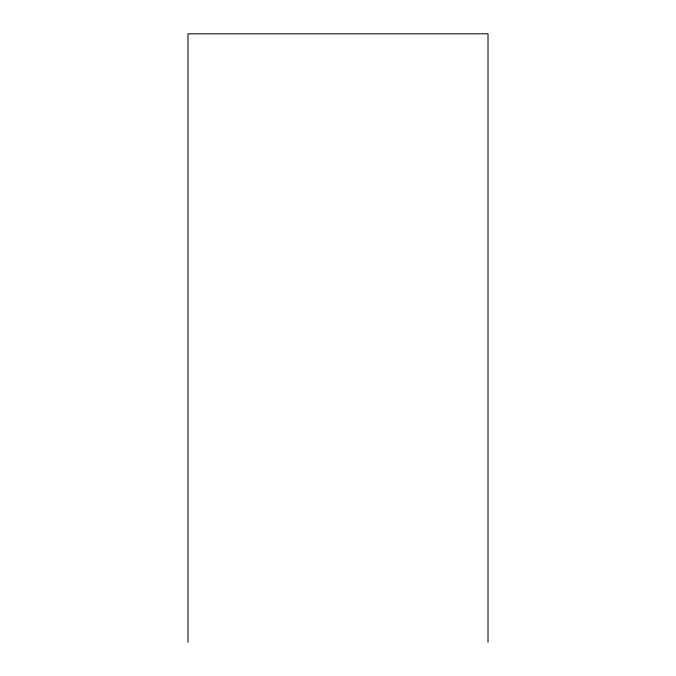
<?xml version="1.0" encoding="UTF-8"?>
<svg xmlns="http://www.w3.org/2000/svg" width="676" height="676" viewBox="0 0 676 676"><rect width="100%" height="100%" fill="white"/><g stroke="black" fill="none" stroke-linecap="round" stroke-linejoin="round"><path stroke-width="1.01" d="M488.013 642.2L488.013 33.8L187.987 33.8L187.987 642.2"/></g></svg>
